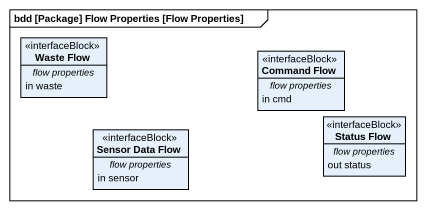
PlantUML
@startuml
mainframe bdd [Package] Flow Properties [Flow Properties]
hide circle
hide empty members
class "Waste Flow" as Waste_Flow <<interfaceBlock>> {
  -- flow properties --
  in waste
}
class "Command Flow" as Command_Flow <<interfaceBlock>> {
  -- flow properties --
  in cmd
}
class "Status Flow" as Status_Flow <<interfaceBlock>> {
  -- flow properties --
  out status
}
class "Sensor Data Flow" as Sensor_Data_Flow <<interfaceBlock>> {
  -- flow properties --
  in sensor
}
@enduml
